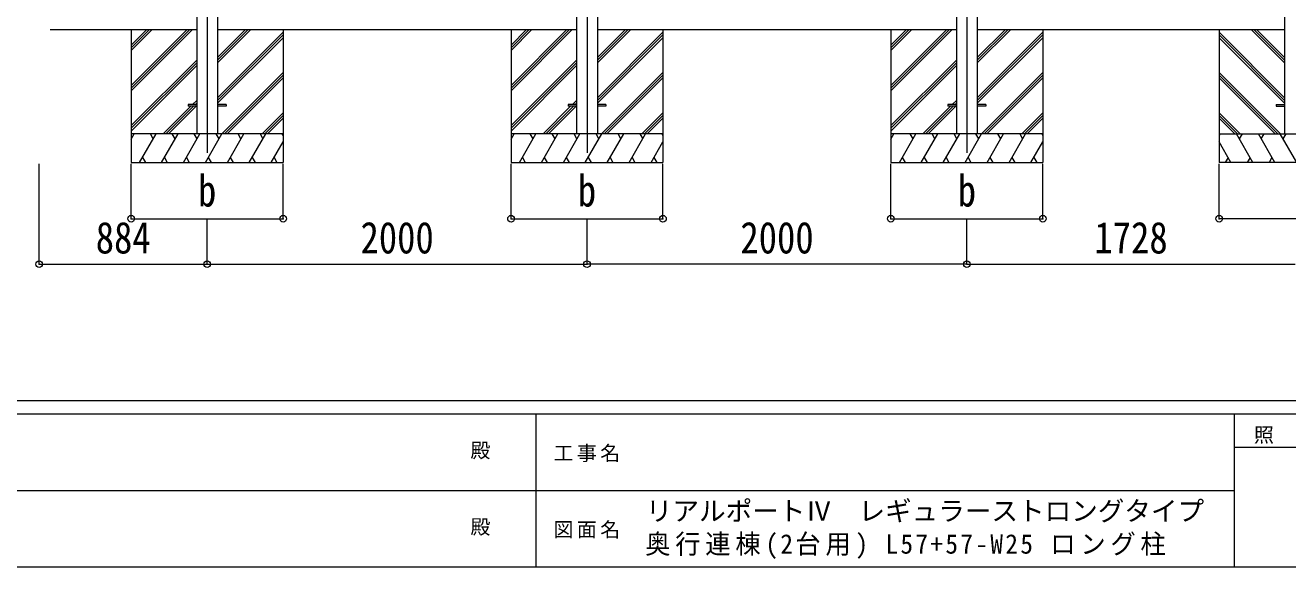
# Model space of a CAD drawing. Units: millimetres at full size. Extents: x -9783 to 9892, y -6828 to 6752.
# Drawn here: x -3158 to 3489, y -6828 to -3976 of the extents above; entities that cross this region are included whole.
import ezdxf
from ezdxf.enums import TextEntityAlignment as Align

# ---------------------------------------------------------------- set-up
doc = ezdxf.new("R2010")
doc.units = ezdxf.units.MM
doc.header["$LTSCALE"] = 35
doc.header["$PDMODE"] = 32
doc.header["$PDSIZE"] = 35
for name, color, linetype, lineweight in [('0-0_0', 7, 'Continuous', 9), ('0-1_本体', 4, 'Continuous', 9), ('0-2_部品', 7, 'Continuous', 9), ('0-8_PARTS2', 2, 'Continuous', 9), ('0-A_寸法', 6, 'Continuous', 9), ('F-0_240', 7, 'Continuous', 9)]:
    doc.layers.add(name, color=color, linetype=linetype, lineweight=lineweight)
doc.styles.add('ＭＳ ゴシック', font='')
doc.styles.get('ＭＳ ゴシック').set_extended_font_data('MS Gothic')

msp = doc.modelspace()

# ---------------------------------------------------------------- linework, layer by layer
at = {"layer": '0-0_0'}
for p, q in [((-3026.7, -3998.56), (-2255.7, -3998.56)), ((-2600.7, -3998.56), (-2600.7, -4698.56)), ((-2600.7, -4292.73), (-2306.52, -3998.56)), ((-2600.7, -4306.88), (-2292.38, -3998.56)), ((-2600.7, -4321.02), (-2278.24, -3998.56)), ((-2600.7, -4108.89), (-2490.37, -3998.56)), ((-2600.7, -4094.75), (-2504.52, -3998.56)), ((-2600.7, -4080.6), (-2518.66, -3998.56)), ((-2145.7, -4174.39), (-1969.87, -3998.56)), ((-2145.7, -4160.25), (-1984.02, -3998.56)), ((-2145.7, -4146.1), (-1998.16, -3998.56)), ((-2145.7, -3998.56), (-255.7, -3998.56)), ((-2145.7, -4358.23), (-1800.7, -4013.24)), ((-2145.7, -4372.38), (-1800.7, -4027.38)), ((-2145.7, -4386.52), (-1800.7, -4041.52)), ((-1800.7, -3998.56), (-1800.7, -4698.56)), ((-600.7, -3998.56), (-600.7, -4698.56)), ((-600.7, -4292.73), (-306.52, -3998.56)), ((-600.7, -4306.88), (-292.38, -3998.56)), ((-600.7, -4321.02), (-278.24, -3998.56)), ((-600.7, -4108.89), (-490.37, -3998.56)), ((-600.7, -4094.75), (-504.52, -3998.56)), ((-600.7, -4080.6), (-518.66, -3998.56)), ((-145.7, -4174.39), (30.13, -3998.56)), ((-145.7, -4160.25), (15.98, -3998.56)), ((-145.7, -4146.1), (1.84, -3998.56)), ((-145.7, -3998.56), (1744.3, -3998.56)), ((-145.7, -4358.23), (199.3, -4013.24)), ((-145.7, -4372.38), (199.3, -4027.38)), ((-145.7, -4386.52), (199.3, -4041.52)), ((199.3, -3998.56), (199.3, -4698.56)), ((1399.3, -3998.56), (1399.3, -4698.56)), ((1399.3, -4292.73), (1693.48, -3998.56)), ((1399.3, -4306.88), (1707.62, -3998.56)), ((1399.3, -4321.02), (1721.76, -3998.56)), ((1399.3, -4108.89), (1509.63, -3998.56)), ((1399.3, -4094.75), (1495.48, -3998.56)), ((1399.3, -4080.6), (1481.34, -3998.56)), ((1854.3, -4174.39), (2030.13, -3998.56)), ((1854.3, -4160.25), (2015.98, -3998.56)), ((1854.3, -4146.1), (2001.84, -3998.56)), ((1854.3, -3998.56), (3472.3, -3998.56)), ((1854.3, -4358.23), (2199.3, -4013.24)), ((1854.3, -4372.38), (2199.3, -4027.38)), ((1854.3, -4386.52), (2199.3, -4041.52)), ((2199.3, -3998.56), (2199.3, -4698.56)), ((3127.3, -3998.56), (3127.3, -4698.56)), ((3472.3, -4358.23), (3127.3, -4013.24)), ((3472.3, -4372.38), (3127.3, -4027.38)), ((3472.3, -4386.52), (3127.3, -4041.52)), ((3472.3, -4174.39), (3296.46, -3998.56)), ((3472.3, -4160.25), (3310.61, -3998.56)), ((3472.3, -4146.1), (3324.75, -3998.56)), ((-2600.7, -4504.87), (-2255.7, -4159.87)), ((-2600.7, -4519.01), (-2255.7, -4174.01)), ((-600.7, -4504.87), (-255.7, -4159.87)), ((-600.7, -4519.01), (-255.7, -4174.01)), ((1399.3, -4504.87), (1744.3, -4159.87)), ((1399.3, -4519.01), (1744.3, -4174.01)), ((-2600.7, -4533.15), (-2255.7, -4188.15)), ((-2123.9, -4548.56), (-1800.7, -4225.37)), ((-2109.75, -4548.56), (-1800.7, -4239.51)), ((-2095.61, -4548.56), (-1800.7, -4253.65)), ((-600.7, -4533.15), (-255.7, -4188.15)), ((-123.9, -4548.56), (199.3, -4225.37)), ((-109.75, -4548.56), (199.3, -4239.51)), ((-95.61, -4548.56), (199.3, -4253.65)), ((1399.3, -4533.15), (1744.3, -4188.15)), ((1876.1, -4548.56), (2199.3, -4225.37)), ((1890.25, -4548.56), (2199.3, -4239.51)), ((1904.39, -4548.56), (2199.3, -4253.65)), ((3450.49, -4548.56), (3127.3, -4225.37)), ((3436.35, -4548.56), (3127.3, -4239.51)), ((3422.2, -4548.56), (3127.3, -4253.65)), ((-2277.76, -4394.06), (-2255.7, -4372)), ((-2263.62, -4394.06), (-2255.7, -4386.14)), ((-277.76, -4394.06), (-255.7, -4372)), ((-263.62, -4394.06), (-255.7, -4386.14)), ((1722.24, -4394.06), (1744.3, -4372)), ((1736.38, -4394.06), (1744.3, -4386.14)), ((-2432.26, -4548.56), (-2286.76, -4403.06)), ((-2418.12, -4548.56), (-2272.62, -4403.06)), ((-2403.98, -4548.56), (-2258.48, -4403.06)), ((-1911.76, -4548.56), (-1800.7, -4437.5)), ((-1897.62, -4548.56), (-1800.7, -4451.64)), ((-432.26, -4548.56), (-286.76, -4403.06)), ((-418.12, -4548.56), (-272.62, -4403.06)), ((-403.98, -4548.56), (-258.48, -4403.06)), ((88.24, -4548.56), (199.3, -4437.5)), ((102.38, -4548.56), (199.3, -4451.64)), ((1567.74, -4548.56), (1713.24, -4403.06)), ((1581.88, -4548.56), (1727.38, -4403.06)), ((1596.02, -4548.56), (1741.52, -4403.06)), ((2088.24, -4548.56), (2199.3, -4437.5)), ((2102.38, -4548.56), (2199.3, -4451.64)), ((3238.35, -4548.56), (3127.3, -4437.5)), ((3224.21, -4548.56), (3127.3, -4451.64)), ((-1883.48, -4548.56), (-1800.7, -4465.78)), ((116.52, -4548.56), (199.3, -4465.78)), ((2116.52, -4548.56), (2199.3, -4465.78)), ((3210.07, -4548.56), (3127.3, -4465.78)), ((-1800.7, -4548.56), (-2600.7, -4548.56)), ((-2600.7, -4576.06), (-2584.83, -4548.56)), ((-2555.96, -4698.56), (-2469.36, -4548.56)), ((-2484.36, -4574.54), (-2499.36, -4548.56)), ((-2440.49, -4698.56), (-2353.89, -4548.56)), ((-2368.89, -4574.54), (-2383.89, -4548.56)), ((-2325.02, -4698.56), (-2238.42, -4548.56)), ((-2253.42, -4574.54), (-2268.42, -4548.56)), ((-2209.55, -4698.56), (-2122.95, -4548.56)), ((-2137.95, -4574.54), (-2152.95, -4548.56)), ((-2094.08, -4698.56), (-2007.47, -4548.56)), ((-2022.48, -4574.54), (-2037.48, -4548.56)), ((-1978.61, -4698.56), (-1892, -4548.56)), ((-1922.01, -4548.56), (-1907, -4574.54)), ((-1806.54, -4548.56), (-1800.7, -4558.66)), ((199.3, -4548.56), (-600.7, -4548.56)), ((-600.7, -4576.06), (-584.83, -4548.56)), ((-555.96, -4698.56), (-469.36, -4548.56)), ((-484.36, -4574.54), (-499.36, -4548.56)), ((-440.49, -4698.56), (-353.89, -4548.56)), ((-368.89, -4574.54), (-383.89, -4548.56)), ((-325.02, -4698.56), (-238.42, -4548.56)), ((-253.42, -4574.54), (-268.42, -4548.56)), ((-209.55, -4698.56), (-122.95, -4548.56)), ((-137.95, -4574.54), (-152.95, -4548.56)), ((-94.08, -4698.56), (-7.47, -4548.56)), ((-22.48, -4574.54), (-37.48, -4548.56)), ((21.39, -4698.56), (108, -4548.56)), ((77.99, -4548.56), (93, -4574.54)), ((193.46, -4548.56), (199.3, -4558.66)), ((2199.3, -4548.56), (1399.3, -4548.56)), ((1399.3, -4576.06), (1415.17, -4548.56)), ((1444.04, -4698.56), (1530.64, -4548.56)), ((1515.64, -4574.54), (1500.64, -4548.56)), ((1559.51, -4698.56), (1646.11, -4548.56)), ((1631.11, -4574.54), (1616.11, -4548.56)), ((1674.98, -4698.56), (1761.58, -4548.56)), ((1746.58, -4574.54), (1731.58, -4548.56)), ((1790.45, -4698.56), (1877.05, -4548.56)), ((1862.05, -4574.54), (1847.05, -4548.56)), ((1905.92, -4698.56), (1992.53, -4548.56)), ((1977.52, -4574.54), (1962.52, -4548.56)), ((2021.39, -4698.56), (2108, -4548.56)), ((2077.99, -4548.56), (2093, -4574.54)), ((2193.46, -4548.56), (2199.3, -4558.66)), ((3127.3, -4548.56), (3927.3, -4548.56)), ((3133.13, -4548.56), (3127.3, -4558.66)), ((3305.2, -4698.56), (3218.6, -4548.56)), ((3248.6, -4548.56), (3233.6, -4574.54)), ((3420.67, -4698.56), (3334.07, -4548.56)), ((3349.07, -4574.54), (3364.07, -4548.56)), ((3536.14, -4698.56), (3449.54, -4548.56)), ((3464.54, -4574.54), (3479.54, -4548.56)), ((-1863.14, -4698.56), (-1800.7, -4590.42)), ((136.86, -4698.56), (199.3, -4590.42)), ((2136.86, -4698.56), (2199.3, -4590.42)), ((3189.73, -4698.56), (3127.3, -4590.42)), ((-2600.7, -4698.56), (-1800.7, -4698.56)), ((-2540.96, -4672.58), (-2525.96, -4698.56)), ((-2425.49, -4672.58), (-2410.49, -4698.56)), ((-2310.02, -4672.58), (-2295.02, -4698.56)), ((-2194.55, -4672.58), (-2179.55, -4698.56)), ((-2079.08, -4672.58), (-2064.08, -4698.56)), ((-1963.61, -4672.58), (-1948.61, -4698.56)), ((-1848.14, -4672.58), (-1833.14, -4698.56)), ((-600.7, -4698.56), (199.3, -4698.56)), ((-540.96, -4672.58), (-525.96, -4698.56)), ((-425.49, -4672.58), (-410.49, -4698.56)), ((-310.02, -4672.58), (-295.02, -4698.56)), ((-194.55, -4672.58), (-179.55, -4698.56)), ((-79.08, -4672.58), (-64.08, -4698.56)), ((36.39, -4672.58), (51.39, -4698.56)), ((151.86, -4672.58), (166.86, -4698.56)), ((1399.3, -4698.56), (2199.3, -4698.56)), ((1459.04, -4672.58), (1474.04, -4698.56)), ((1574.51, -4672.58), (1589.51, -4698.56)), ((1689.98, -4672.58), (1704.98, -4698.56)), ((1805.45, -4672.58), (1820.45, -4698.56)), ((1920.92, -4672.58), (1935.92, -4698.56)), ((2036.39, -4672.58), (2051.39, -4698.56)), ((2151.86, -4672.58), (2166.86, -4698.56)), ((3927.3, -4698.56), (3127.3, -4698.56)), ((3174.73, -4672.58), (3159.73, -4698.56)), ((3290.2, -4672.58), (3275.2, -4698.56)), ((3405.67, -4672.58), (3390.67, -4698.56))]:
    msp.add_line(p, q, dxfattribs=at)
at = {"layer": '0-1_本体'}
for p, q in [((-2255.7, -1368.56), (-2255.7, -4548.56)), ((-2145.7, -1368.56), (-2145.7, -4548.56)), ((-255.7, -1368.56), (-255.7, -4548.56)), ((-145.7, -1368.56), (-145.7, -4548.56)), ((1744.3, -1368.56), (1744.3, -4548.56)), ((1854.3, -1368.56), (1854.3, -4548.56)), ((3472.3, -1368.56), (3472.3, -4548.56))]:
    msp.add_line(p, q, dxfattribs=at)
at = {"layer": '0-2_部品', "color": 4}
for p, q in [((-2300.7, -4394.06), (-2300.7, -4403.06)), ((-2255.7, -4394.06), (-2300.7, -4394.06)), ((-2255.7, -4403.06), (-2300.7, -4403.06)), ((-2100.7, -4394.06), (-2145.7, -4394.06)), ((-2100.7, -4403.06), (-2145.7, -4403.06)), ((-2100.7, -4394.06), (-2100.7, -4403.06)), ((-300.7, -4394.06), (-300.7, -4403.06)), ((-255.7, -4394.06), (-300.7, -4394.06)), ((-255.7, -4403.06), (-300.7, -4403.06)), ((-100.7, -4394.06), (-145.7, -4394.06)), ((-100.7, -4403.06), (-145.7, -4403.06)), ((-100.7, -4394.06), (-100.7, -4403.06)), ((1699.3, -4394.06), (1699.3, -4403.06)), ((1744.3, -4394.06), (1699.3, -4394.06)), ((1744.3, -4403.06), (1699.3, -4403.06)), ((1899.3, -4394.06), (1854.3, -4394.06)), ((1899.3, -4403.06), (1854.3, -4403.06)), ((1899.3, -4394.06), (1899.3, -4403.06)), ((3427.3, -4394.06), (3427.3, -4403.06)), ((3427.3, -4394.06), (3472.3, -4394.06)), ((3427.3, -4403.06), (3472.3, -4403.06))]:
    msp.add_line(p, q, dxfattribs=at)
at = {"layer": '0-8_PARTS2'}
for p, q in [((-2200.7, -1402.42), (-2200.7, -4648.56)), ((-200.7, -1411.25), (-200.7, -4648.56)), ((1799.3, -1402.42), (1799.3, -4648.56))]:
    msp.add_line(p, q, dxfattribs=at)
at = {"layer": '0-A_寸法'}
for p, q in [((-3084.7, -5234.92), (-3084.7, -4705.98)), ((-2600.7, -4994.95), (-2600.7, -4705.98)), ((-1800.7, -4994.95), (-1800.7, -4705.98)), ((-600.7, -4994.95), (-600.7, -4705.98)), ((199.3, -4994.95), (199.3, -4705.98)), ((1399.3, -4994.95), (1399.3, -4705.98)), ((2199.3, -4994.95), (2199.3, -4705.98)), ((3127.3, -4994.95), (3127.3, -4705.98)), ((-2600.7, -4994.95), (-1800.7, -4994.95)), ((-2200.7, -5234.92), (-2200.7, -4994.95)), ((-600.7, -4994.95), (199.3, -4994.95)), ((-200.7, -5234.92), (-200.7, -4994.95)), ((1399.3, -4994.95), (2199.3, -4994.95)), ((1799.3, -5234.92), (1799.3, -4994.95)), ((3927.3, -4994.95), (3127.3, -4994.95)), ((-3084.7, -5234.92), (-2200.7, -5234.92)), ((-2200.7, -5234.92), (-200.7, -5234.92)), ((1799.3, -5234.92), (-200.7, -5234.92)), ((1799.3, -5234.92), (3527.3, -5234.92))]:
    msp.add_line(p, q, dxfattribs=at)
for p in [(-2600.7, -4994.95), (-1800.7, -4994.95), (-600.7, -4994.95), (199.3, -4994.95), (1399.3, -4994.95), (2199.3, -4994.95), (3127.3, -4994.95), (-3084.7, -5234.92), (-2200.7, -5234.92), (-200.7, -5234.92), (1799.3, -5234.92)]:
    msp.add_point(p, dxfattribs=at)
at = {"layer": 'F-0_240', "color": 5}
for p, q in [((-9783.03, -5953.1), (9396.97, -5953.1)), ((-9783.03, -6023.1), (6285.75, -6023.1)), ((-469.25, -6023.1), (-469.25, -6828.1)), ((3205.75, -6023.1), (3205.75, -6828.1)), ((3205.75, -6198.1), (5305.75, -6198.1)), ((-3969.25, -6425.6), (3205.75, -6425.6)), ((-9783.03, -6828.1), (9396.97, -6828.1))]:
    msp.add_line(p, q, dxfattribs=at)

# ---------------------------------------------------------------- texts
at = {"layer": '0-A_寸法', "color": 7, "style": 'ＭＳ ゴシック', "width": 0.85}
for s, p in [('b', (-2248.83, -4980.57)), ('b', (-248.83, -4980.57)), ('b', (1751.17, -4980.57)), ('884', (-2787.08, -5227.92)), ('2000', (-1393.2, -5227.92)), ('2000', (606.8, -5227.92)), ('1728', (2470.8, -5227.92))]:
    msp.add_text(s, height=166.8, dxfattribs=at).set_placement(p, align=Align.BOTTOM_LEFT)
at = {"layer": 'F-0_240', "style": 'ＭＳ ゴシック'}
for s, height, p in [('殿', 76.98, (-814.24, -6276.85)), ('リアルポートⅣ\u3000レギュラーストロングタイプ', 102.6, (109.35, -6616.22)), ('殿', 76.98, (-814.24, -6679.35))]:
    msp.add_text(s, height=height, dxfattribs=at).set_placement(p, align=Align.BOTTOM_LEFT)
at = {"layer": 'F-0_240', "attachment_point": 7, "style": 'ＭＳ ゴシック'}
for s, insert, char_height in [('\\T1.17;照\u3000査', (3310.76, -6180.6), 76.98), ('\\T1.17;工事名', (-376.96, -6276.85), 76.98), ('\\T1.17;図面名', (-376.96, -6679.35), 76.98), ('\\T1.19;\\W0.95;奥行連棟(2台用)\\~L57+57-W25\\~ロング柱', (105.77, -6786.55), 102.6)]:
    msp.add_mtext(s, dxfattribs=dict(at, insert=insert, char_height=char_height))

doc.saveas('drawing.dxf')
